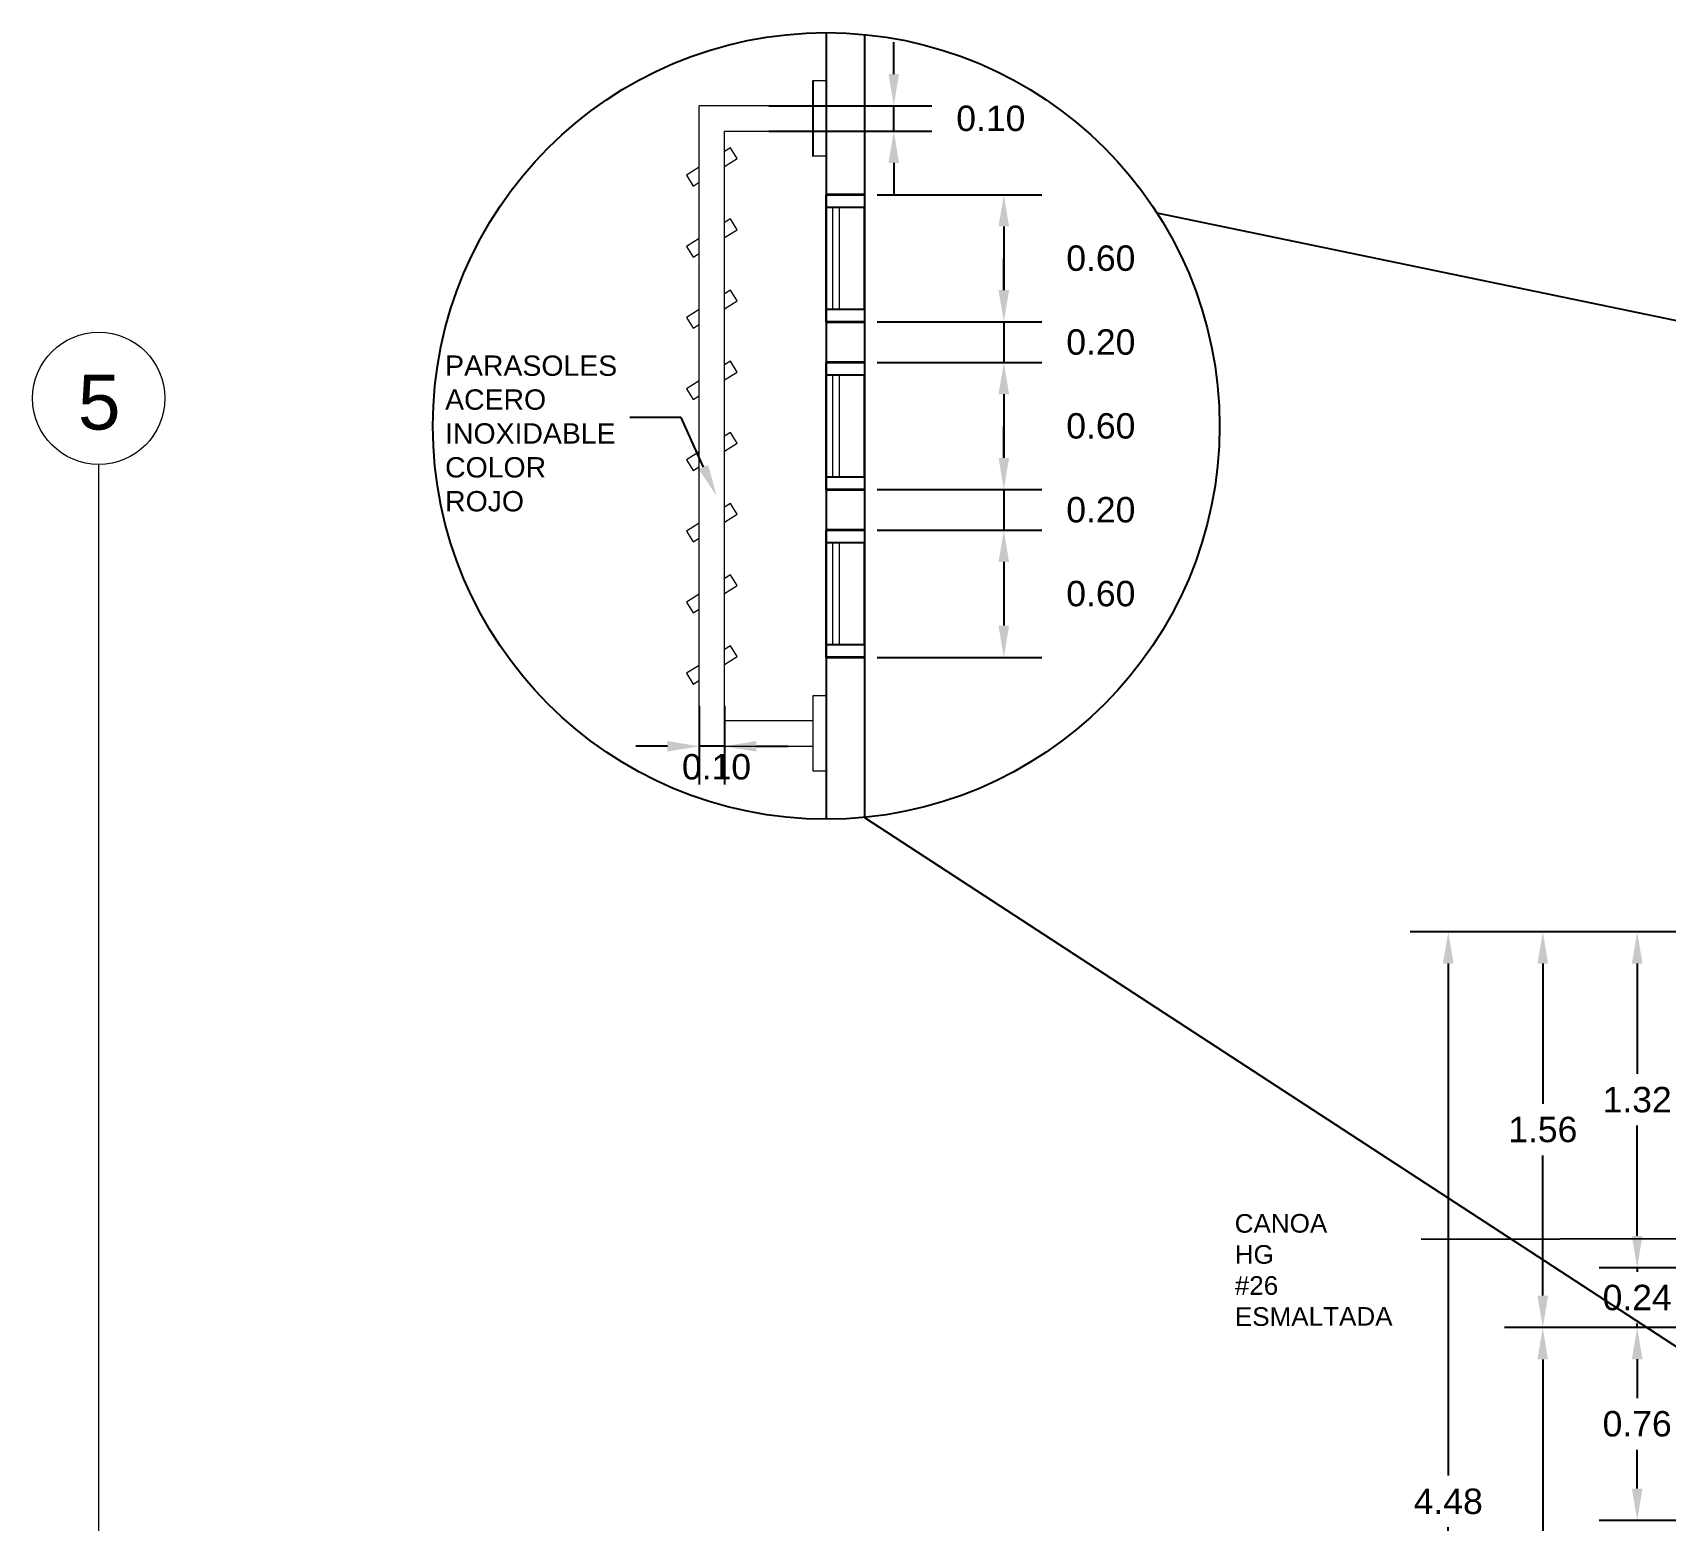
# Model space of a CAD drawing. Header units: inches. Extents: x -6 to 158, y 10 to 161.
# Drawn here: x 125.48 to 131.9, y 19.28 to 25.14 of the extents above; entities that cross this region are included whole.
import ezdxf
from ezdxf import colors
from ezdxf.entities.mleader import LeaderData, LeaderLine
from ezdxf.math import Vec2, Vec3

# ---------------------------------------------------------------- set-up
doc = ezdxf.new("R2010")
doc.units = ezdxf.units.IN
doc.header["$MEASUREMENT"] = 0
doc.linetypes.add('Grid Line', pattern=[22.225, 12.7, -3.175, 3.175, -3.175])
for name, color, linetype in [('2', 2, 'Continuous'), ('2 Ejes 2', 2, 'Continuous'), ('6', 6, 'Continuous'), ('Dim', 2, 'Continuous'), ('TEXTO', 2, 'Continuous')]:
    doc.layers.add(name, color=color, linetype=linetype)
for name, color, linetype, lineweight in [('A-COLS', 3, 'Continuous', 9), ('S-GRID', 1, 'Continuous', 9), ('S-GRID-IDEN', 1, 'Continuous', 9)]:
    doc.layers.add(name, color=color, linetype=linetype, lineweight=lineweight)
doc.styles.add('Arial_1', font='arial.ttf', dxfattribs={"height": 450})
doc.styles.add('style1', font='micross.ttf')
doc.dimstyles.new('1-50', dxfattribs={"dimscale": 0.05, "dimtxt": 2, "dimasz": 2.5, "dimexe": 3, "dimexo": 1, "dimgap": 1, "dimtad": 0, "dimtih": 1, "dimtoh": 1, "dimzin": 1, "dimdsep": 46, "dimtxsty": 'style1', "dimcen": 2.5, "dimclrd": 124, "dimclre": 124, "dimclrt": 1, "dimadec": 0, "dimazin": 0, "dimtfac": 1, "dimtmove": 2, "dimatfit": 3, "dimfxl": 1, "dimtolj": 1, "dimtzin": 0, "dimlwd": -1, "dimlwe": -1, "dimarcsym": 0})

# ---------------------------------------------------------------- blocks, each defined once
blk = doc.blocks.new('*D554')
at = {"layer": 'Defpoints', "color": 0, "transparency": 16777216}
for p in [(131.7903, 20.0414), (132.162, 20.0414), (132.162, 19.2822)]:
    blk.add_point(p, dxfattribs=at)
at = {"layer": 'Dim', "color": 124, "transparency": 16777216}
for p, q in [((132.112, 20.0414), (131.6403, 20.0414)), ((131.7903, 19.9164), (131.7903, 19.7635)), ((131.7903, 19.4072), (131.7903, 19.5601)), ((132.112, 19.2822), (131.6403, 19.2822))]:
    blk.add_line(p, q, dxfattribs=at)
for points in [[(131.7695, 19.9164), (131.8112, 19.9164), (131.7903, 20.0414)], [(131.7695, 19.4072), (131.8112, 19.4072), (131.7903, 19.2822)]]:
    blk.add_solid(points, dxfattribs=at)
at = {"layer": 'Dim', "color": 1, "transparency": 16777216, "insert": (131.7903, 19.6618), "char_height": 0.1, "attachment_point": 5, "style": 'style1'}
blk.add_mtext('\\A1;0.76', dxfattribs=at)
blk = doc.blocks.new('*D555')
at = {"layer": 'Defpoints', "color": 0, "transparency": 16777216}
for p in [(131.7903, 20.2764), (132.162, 20.2764), (132.162, 20.0407)]:
    blk.add_point(p, dxfattribs=at)
at = {"layer": 'Dim', "color": 124, "transparency": 16777216}
for p, q in [((131.7903, 20.4014), (131.7903, 20.5264)), ((132.112, 20.2764), (131.6403, 20.2764)), ((131.7903, 20.2764), (131.7903, 20.2603)), ((131.7903, 20.0407), (131.7903, 20.0568)), ((132.112, 20.0407), (131.6403, 20.0407)), ((131.7903, 19.9157), (131.7903, 19.7907))]:
    blk.add_line(p, q, dxfattribs=at)
for points in [[(131.7695, 20.4014), (131.8112, 20.4014), (131.7903, 20.2764)], [(131.7695, 19.9157), (131.8112, 19.9157), (131.7903, 20.0407)]]:
    blk.add_solid(points, dxfattribs=at)
at = {"layer": 'Dim', "color": 1, "transparency": 16777216, "insert": (131.7903, 20.1586), "char_height": 0.1, "attachment_point": 5, "style": 'style1'}
blk.add_mtext('\\A1;0.24', dxfattribs=at)
blk = doc.blocks.new('*D556')
at = {"layer": 'Defpoints', "color": 0, "transparency": 16777216}
for p in [(131.7903, 21.5981), (132.162, 21.5981), (132.162, 20.2764)]:
    blk.add_point(p, dxfattribs=at)
at = {"layer": 'Dim', "color": 124, "transparency": 16777216}
for p, q in [((132.112, 21.5981), (131.6403, 21.5981)), ((131.7903, 21.4731), (131.7903, 21.0389)), ((131.7903, 20.4014), (131.7903, 20.8355)), ((132.112, 20.2764), (131.6403, 20.2764))]:
    blk.add_line(p, q, dxfattribs=at)
for points in [[(131.7695, 21.4731), (131.8112, 21.4731), (131.7903, 21.5981)], [(131.7695, 20.4014), (131.8112, 20.4014), (131.7903, 20.2764)]]:
    blk.add_solid(points, dxfattribs=at)
at = {"layer": 'Dim', "color": 1, "transparency": 16777216, "insert": (131.7903, 20.9372), "char_height": 0.1, "attachment_point": 5, "style": 'style1'}
blk.add_mtext('\\A1;1.32', dxfattribs=at)
blk = doc.blocks.new('*D423')
at = {"layer": 'Defpoints', "color": 0, "transparency": 16777216}
for p in [(131.4187, 20.0407), (132.162, 20.0407), (132.162, 17.1149)]:
    blk.add_point(p, dxfattribs=at)
at = {"layer": 'Dim', "color": 124, "transparency": 16777216}
for p, q in [((132.112, 20.0407), (131.2687, 20.0407)), ((131.4187, 19.9157), (131.4187, 18.6795)), ((131.4187, 17.2399), (131.4187, 18.4761)), ((132.112, 17.1149), (131.2687, 17.1149))]:
    blk.add_line(p, q, dxfattribs=at)
for points in [[(131.3978, 19.9157), (131.4395, 19.9157), (131.4187, 20.0407)], [(131.3978, 17.2399), (131.4395, 17.2399), (131.4187, 17.1149)]]:
    blk.add_solid(points, dxfattribs=at)
at = {"layer": 'Dim', "color": 1, "transparency": 16777216, "insert": (131.4187, 18.5778), "char_height": 0.1, "attachment_point": 5, "style": 'style1'}
blk.add_mtext('\\A1;2.93', dxfattribs=at)
blk = doc.blocks.new('*D424')
at = {"layer": 'Defpoints', "color": 0, "transparency": 16777216}
for p in [(131.419, 21.5981), (131.7904, 21.5981), (131.7904, 20.0414)]:
    blk.add_point(p, dxfattribs=at)
at = {"layer": 'Dim', "color": 124, "transparency": 16777216}
for p, q in [((131.7404, 21.5981), (131.269, 21.5981)), ((131.419, 21.4731), (131.419, 20.9214)), ((131.419, 20.1664), (131.419, 20.718)), ((131.7404, 20.0414), (131.269, 20.0414))]:
    blk.add_line(p, q, dxfattribs=at)
for points in [[(131.3981, 21.4731), (131.4398, 21.4731), (131.419, 21.5981)], [(131.3981, 20.1664), (131.4398, 20.1664), (131.419, 20.0414)]]:
    blk.add_solid(points, dxfattribs=at)
at = {"layer": 'Dim', "color": 1, "transparency": 16777216, "insert": (131.419, 20.8197), "char_height": 0.1, "attachment_point": 5, "style": 'style1'}
blk.add_mtext('\\A1;1.56', dxfattribs=at)
blk = doc.blocks.new('*D557')
at = {"layer": 'Defpoints', "color": 0, "transparency": 16777216}
for p in [(131.047, 21.5981), (131.419, 21.5981), (131.4187, 17.1149)]:
    blk.add_point(p, dxfattribs=at)
at = {"layer": 'Dim', "color": 124, "transparency": 16777216}
for p, q in [((131.369, 21.5981), (130.897, 21.5981)), ((131.047, 21.4731), (131.047, 19.4582)), ((131.047, 17.2399), (131.047, 19.2548)), ((131.3687, 17.1149), (130.897, 17.1149))]:
    blk.add_line(p, q, dxfattribs=at)
for points in [[(131.0262, 21.4731), (131.0679, 21.4731), (131.047, 21.5981)], [(131.0262, 17.2399), (131.0679, 17.2399), (131.047, 17.1149)]]:
    blk.add_solid(points, dxfattribs=at)
at = {"layer": 'Dim', "color": 1, "transparency": 16777216, "insert": (131.047, 19.3565), "char_height": 0.1, "attachment_point": 5, "style": 'style1'}
blk.add_mtext('\\A1;4.48', dxfattribs=at)
blk = doc.blocks.new('Grid - M_Grid Head - Circle-10837-Section 2')
at = {"layer": 'S-GRID-IDEN'}
blk.add_circle((-13843.7, 10530.4), 325, dxfattribs=at)
blk = doc.blocks.new('*D453')
at = {"layer": 'Defpoints', "color": 0, "transparency": 16777216}
for p in [(128.7497, 24.4988), (128.7497, 23.9982), (129.2982, 23.9982)]:
    blk.add_point(p, dxfattribs=at)
at = {"layer": 'Dim', "color": 124, "transparency": 16777216}
for p, q in [((128.7997, 24.4988), (129.4482, 24.4988)), ((129.2982, 24.3738), (129.2982, 24.1232)), ((128.7997, 23.9982), (129.4482, 23.9982))]:
    blk.add_line(p, q, dxfattribs=at)
for points in [[(129.2774, 24.3738), (129.319, 24.3738), (129.2982, 24.4988)], [(129.2774, 24.1232), (129.319, 24.1232), (129.2982, 23.9982)]]:
    blk.add_solid(points, dxfattribs=at)
at = {"layer": 'Dim', "color": 1, "transparency": 16777216, "insert": (129.68, 24.2485), "char_height": 0.1, "attachment_point": 5, "style": 'style1'}
blk.add_mtext('\\A1;0.60', dxfattribs=at)
blk = doc.blocks.new('*D454')
at = {"layer": 'Defpoints', "color": 0, "transparency": 16777216}
for p in [(128.7497, 23.9982), (128.7497, 23.8388), (129.2982, 23.8388)]:
    blk.add_point(p, dxfattribs=at)
at = {"layer": 'Dim', "color": 124, "transparency": 16777216}
for p, q in [((129.2982, 24.1232), (129.2982, 24.2482)), ((128.7997, 23.9982), (129.4482, 23.9982)), ((129.2982, 23.9982), (129.2982, 23.8388)), ((128.7997, 23.8388), (129.4482, 23.8388)), ((129.2982, 23.7138), (129.2982, 23.5888))]:
    blk.add_line(p, q, dxfattribs=at)
for points in [[(129.2774, 24.1232), (129.319, 24.1232), (129.2982, 23.9982)], [(129.2774, 23.7138), (129.319, 23.7138), (129.2982, 23.8388)]]:
    blk.add_solid(points, dxfattribs=at)
at = {"layer": 'Dim', "color": 1, "transparency": 16777216, "insert": (129.68, 23.9185), "char_height": 0.1, "attachment_point": 5, "style": 'style1'}
blk.add_mtext('\\A1;0.20', dxfattribs=at)
blk = doc.blocks.new('*D455')
at = {"layer": 'Defpoints', "color": 0, "transparency": 16777216}
for p in [(128.7497, 23.8388), (128.7497, 23.3382), (129.2982, 23.3382)]:
    blk.add_point(p, dxfattribs=at)
at = {"layer": 'Dim', "color": 124, "transparency": 16777216}
for p, q in [((128.7997, 23.8388), (129.4482, 23.8388)), ((129.2982, 23.7138), (129.2982, 23.4632)), ((128.7997, 23.3382), (129.4482, 23.3382))]:
    blk.add_line(p, q, dxfattribs=at)
for points in [[(129.2774, 23.7138), (129.319, 23.7138), (129.2982, 23.8388)], [(129.2774, 23.4632), (129.319, 23.4632), (129.2982, 23.3382)]]:
    blk.add_solid(points, dxfattribs=at)
at = {"layer": 'Dim', "color": 1, "transparency": 16777216, "insert": (129.68, 23.5885), "char_height": 0.1, "attachment_point": 5, "style": 'style1'}
blk.add_mtext('\\A1;0.60', dxfattribs=at)
blk = doc.blocks.new('*D456')
at = {"layer": 'Defpoints', "color": 0, "transparency": 16777216}
for p in [(128.7497, 23.3382), (128.7497, 23.1788), (129.2982, 23.1788)]:
    blk.add_point(p, dxfattribs=at)
at = {"layer": 'Dim', "color": 124, "transparency": 16777216}
for p, q in [((129.2982, 23.4632), (129.2982, 23.5882)), ((128.7997, 23.3382), (129.4482, 23.3382)), ((129.2982, 23.3382), (129.2982, 23.1788)), ((128.7997, 23.1788), (129.4482, 23.1788)), ((129.2982, 23.0538), (129.2982, 22.9288))]:
    blk.add_line(p, q, dxfattribs=at)
for points in [[(129.2774, 23.4632), (129.319, 23.4632), (129.2982, 23.3382)], [(129.2774, 23.0538), (129.319, 23.0538), (129.2982, 23.1788)]]:
    blk.add_solid(points, dxfattribs=at)
at = {"layer": 'Dim', "color": 1, "transparency": 16777216, "insert": (129.68, 23.2585), "char_height": 0.1, "attachment_point": 5, "style": 'style1'}
blk.add_mtext('\\A1;0.20', dxfattribs=at)
blk = doc.blocks.new('*D457')
at = {"layer": 'Defpoints', "color": 0, "transparency": 16777216}
for p in [(128.7497, 23.1788), (128.7497, 22.6782), (129.2982, 22.6782)]:
    blk.add_point(p, dxfattribs=at)
at = {"layer": 'Dim', "color": 124, "transparency": 16777216}
for p, q in [((128.7997, 23.1788), (129.4482, 23.1788)), ((129.2982, 23.0538), (129.2982, 22.8032)), ((128.7997, 22.6782), (129.4482, 22.6782))]:
    blk.add_line(p, q, dxfattribs=at)
for points in [[(129.2774, 23.0538), (129.319, 23.0538), (129.2982, 23.1788)], [(129.2774, 22.8032), (129.319, 22.8032), (129.2982, 22.6782)]]:
    blk.add_solid(points, dxfattribs=at)
at = {"layer": 'Dim', "color": 1, "transparency": 16777216, "insert": (129.68, 22.9285), "char_height": 0.1, "attachment_point": 5, "style": 'style1'}
blk.add_mtext('\\A1;0.60', dxfattribs=at)
blk = doc.blocks.new('*D580')
at = {"layer": 'Defpoints', "color": 0, "transparency": 16777216}
for p in [(128.3237, 24.8488), (128.8653, 24.8488), (128.3237, 24.7488)]:
    blk.add_point(p, dxfattribs=at)
at = {"layer": 'Dim', "color": 124, "transparency": 16777216}
for p, q in [((128.8653, 24.9738), (128.8653, 25.0988)), ((128.3737, 24.8488), (129.0153, 24.8488)), ((128.8653, 24.7488), (128.8653, 24.8488)), ((128.3737, 24.7488), (129.0153, 24.7488)), ((128.8653, 24.6238), (128.8653, 24.4988))]:
    blk.add_line(p, q, dxfattribs=at)
for points in [[(128.8445, 24.9738), (128.8861, 24.9738), (128.8653, 24.8488)], [(128.8445, 24.6238), (128.8861, 24.6238), (128.8653, 24.7488)]]:
    blk.add_solid(points, dxfattribs=at)
at = {"layer": 'Dim', "color": 1, "transparency": 16777216, "insert": (129.2471, 24.7988), "char_height": 0.1, "attachment_point": 5, "style": 'style1'}
blk.add_mtext('\\A1;0.10', dxfattribs=at)
blk = doc.blocks.new('*D581')
at = {"layer": 'Defpoints', "color": 0, "transparency": 16777216}
for p in [(128.0997, 22.5371), (128.1997, 22.5371), (128.0997, 22.3282)]:
    blk.add_point(p, dxfattribs=at)
at = {"layer": 'Dim', "color": 124, "transparency": 16777216}
for p, q in [((128.0997, 22.4871), (128.0997, 22.1782)), ((128.1997, 22.4871), (128.1997, 22.1782)), ((127.9747, 22.3282), (127.8497, 22.3282)), ((128.1997, 22.3282), (128.0997, 22.3282)), ((128.3247, 22.3282), (128.4497, 22.3282))]:
    blk.add_line(p, q, dxfattribs=at)
for points in [[(127.9747, 22.3491), (127.9747, 22.3074), (128.0997, 22.3282)], [(128.3247, 22.3491), (128.3247, 22.3074), (128.1997, 22.3282)]]:
    blk.add_solid(points, dxfattribs=at)
at = {"layer": 'Dim', "color": 1, "transparency": 16777216, "insert": (128.1677, 22.247), "char_height": 0.1, "attachment_point": 5, "style": 'style1'}
blk.add_mtext('\\A1;0.10', dxfattribs=at)

msp = doc.modelspace()

# ---------------------------------------------------------------- linework, layer by layer
at = {"layer": '2', "lineweight": 25}
for p, q in [((128.5997, 25.1365), (128.5997, 22.0411)), ((128.7497, 25.1293), (128.7497, 22.0484)), ((128.5997, 24.4488), (128.5997, 24.4988)), ((128.5997, 24.4988), (128.7497, 24.4988)), ((128.7497, 24.4988), (128.7497, 24.4488)), ((128.7497, 24.4488), (128.5997, 24.4488)), ((128.5997, 23.9988), (128.5997, 24.0488)), ((128.5997, 24.0488), (128.7497, 24.0488)), ((128.7497, 24.0488), (128.7497, 23.9988)), ((128.7497, 23.9988), (128.5997, 23.9988)), ((128.5997, 23.7888), (128.5997, 23.8388)), ((128.5997, 23.8388), (128.7497, 23.8388)), ((128.7497, 23.8388), (128.7497, 23.7888)), ((128.7497, 23.7888), (128.5997, 23.7888)), ((128.5997, 23.3388), (128.5997, 23.3888)), ((128.5997, 23.3888), (128.7497, 23.3888)), ((128.7497, 23.3888), (128.7497, 23.3388)), ((128.7497, 23.3388), (128.5997, 23.3388)), ((128.5997, 23.1288), (128.5997, 23.1788)), ((128.5997, 23.1788), (128.7497, 23.1788)), ((128.7497, 23.1288), (128.5997, 23.1288)), ((128.7497, 23.1788), (128.7497, 23.1288)), ((128.5997, 22.6788), (128.5997, 22.7288)), ((128.5997, 22.7288), (128.7497, 22.7288)), ((128.7497, 22.6788), (128.5997, 22.6788)), ((128.7497, 22.7288), (128.7497, 22.6788))]:
    msp.add_line(p, q, dxfattribs=at)
at = {"layer": '2', "lineweight": 35}
for p, q in [((128.7497, 24.4988), (128.5997, 24.4988)), ((128.5997, 23.9988), (128.7497, 23.9988)), ((128.7497, 23.8388), (128.5997, 23.8388)), ((128.5997, 23.3388), (128.7497, 23.3388)), ((128.7497, 23.1788), (128.5997, 23.1788)), ((128.5997, 22.6788), (128.7497, 22.6788))]:
    msp.add_line(p, q, dxfattribs=at)
at = {"layer": '2'}
for p, q in [((128.5997, 24.4988), (128.5997, 23.9988)), ((128.5997, 24.0488), (128.5997, 24.4488)), ((128.7497, 24.0488), (128.7497, 24.4488)), ((128.5997, 23.8388), (128.5997, 23.3388)), ((128.5997, 23.3888), (128.5997, 23.7888)), ((128.7497, 23.3888), (128.7497, 23.7888)), ((128.5997, 23.1788), (128.5997, 22.6788)), ((128.5997, 22.7288), (128.5997, 23.1288)), ((128.7497, 22.7288), (128.7497, 23.1288))]:
    msp.add_line(p, q, dxfattribs=at)
at = {"layer": '2', "lineweight": 18}
for p, q in [((128.6252, 24.0488), (128.6252, 24.4488)), ((128.6252, 24.4488), (128.6502, 24.4488)), ((128.6502, 24.4488), (128.6502, 24.0488)), ((128.6502, 24.0488), (128.6252, 24.0488)), ((128.6252, 23.3888), (128.6252, 23.7888)), ((128.6252, 23.7888), (128.6502, 23.7888)), ((128.6502, 23.7888), (128.6502, 23.3888)), ((128.6502, 23.3888), (128.6252, 23.3888)), ((128.6252, 22.7288), (128.6252, 23.1288)), ((128.6252, 23.1288), (128.6502, 23.1288)), ((128.6502, 23.1288), (128.6502, 22.7288)), ((128.6502, 22.7288), (128.6252, 22.7288))]:
    msp.add_line(p, q, dxfattribs=at)
at = {"layer": '6', "color": 1}
msp.add_line((128.5477, 24.6488), (128.5477, 24.9488), dxfattribs=at)
at = {"layer": '6', "color": 10}
for p, q in [((129.9008, 24.427), (139.9871, 22.337)), ((128.7497, 22.0484), (137.7462, 16.183))]:
    msp.add_line(p, q, dxfattribs=at)
msp.add_circle((128.5997, 23.5888), 1.5477, dxfattribs=at)
at = {"layer": 'A-COLS'}
for p, q in [((128.5477, 24.8488), (128.0997, 24.8488)), ((128.0997, 22.3282), (128.0997, 24.8488)), ((128.1997, 24.7488), (128.5477, 24.7488)), ((128.1997, 22.4282), (128.1997, 24.7488)), ((128.2232, 24.6835), (128.1997, 24.6689)), ((128.2497, 24.6411), (128.2232, 24.6835)), ((128.0997, 24.6066), (128.0497, 24.5754)), ((128.1997, 24.61), (128.2497, 24.6411)), ((128.0497, 24.5754), (128.0761, 24.533)), ((128.0761, 24.533), (128.0997, 24.5477)), ((128.2232, 24.4035), (128.1997, 24.3889)), ((128.1997, 24.33), (128.2497, 24.3611)), ((128.2497, 24.3611), (128.2232, 24.4035)), ((128.0997, 24.3266), (128.0497, 24.2954)), ((128.0497, 24.2954), (128.0761, 24.253)), ((128.0761, 24.253), (128.0997, 24.2677)), ((128.2232, 24.1235), (128.1997, 24.1089)), ((128.2497, 24.0811), (128.2232, 24.1235)), ((128.0997, 24.0466), (128.0497, 24.0154)), ((128.1997, 24.05), (128.2497, 24.0811)), ((128.0497, 24.0154), (128.0761, 23.973)), ((128.0761, 23.973), (128.0997, 23.9877)), ((128.2232, 23.8435), (128.1997, 23.8289)), ((128.2497, 23.8011), (128.2232, 23.8435)), ((128.1997, 23.77), (128.2497, 23.8011)), ((128.0997, 23.7666), (128.0497, 23.7354)), ((128.0497, 23.7354), (128.0761, 23.693)), ((128.0761, 23.693), (128.0997, 23.7077)), ((128.2232, 23.5635), (128.1997, 23.5489)), ((128.1997, 23.49), (128.2497, 23.5211)), ((128.2497, 23.5211), (128.2232, 23.5635)), ((128.0997, 23.4866), (128.0497, 23.4554)), ((128.0497, 23.4554), (128.0761, 23.413)), ((128.0761, 23.413), (128.0997, 23.4277)), ((128.2232, 23.2835), (128.1997, 23.2689)), ((128.2497, 23.2411), (128.2232, 23.2835)), ((128.0997, 23.2066), (128.0497, 23.1754)), ((128.1997, 23.21), (128.2497, 23.2411)), ((128.0497, 23.1754), (128.0761, 23.133)), ((128.0761, 23.133), (128.0997, 23.1477)), ((128.2232, 23.0035), (128.1997, 22.9889)), ((128.2497, 22.9611), (128.2232, 23.0035)), ((128.1997, 22.93), (128.2497, 22.9611)), ((128.0997, 22.9266), (128.0497, 22.8954)), ((128.0497, 22.8954), (128.0761, 22.853)), ((128.0761, 22.853), (128.0997, 22.8677)), ((128.2232, 22.7235), (128.1997, 22.7089)), ((128.1997, 22.65), (128.2497, 22.6811)), ((128.2497, 22.6811), (128.2232, 22.7235)), ((128.0997, 22.6466), (128.0497, 22.6154)), ((128.0497, 22.6154), (128.0761, 22.573)), ((128.0761, 22.573), (128.0997, 22.5877)), ((128.5477, 22.4282), (128.1997, 22.4282)), ((128.0997, 22.3282), (128.5477, 22.3282))]:
    msp.add_line(p, q, dxfattribs=at)
for points in [[(128.5477, 24.9488), (128.5997, 24.9488), (128.5997, 24.6504), (128.5477, 24.6504)], [(128.5477, 22.5282), (128.5997, 22.5282), (128.5997, 22.2298), (128.5477, 22.2298)]]:
    msp.add_lwpolyline(points, close=True, dxfattribs=at)
at = {"layer": 'S-GRID', "linetype": 'Grid Line'}
msp.add_line((125.737, 13.0822), (125.737, 23.4377), dxfattribs=at)

# ---------------------------------------------------------------- block references
at = {"layer": 'S-GRID-IDEN', "xscale": 0.0008000000000000003, "yscale": 0.0008000000000000003, "zscale": 0.0008000000000000003}
msp.add_blockref('Grid - M_Grid Head - Circle-10837-Section 2', (136.8119, 15.2733), dxfattribs=at)

# ---------------------------------------------------------------- texts
at = {"layer": '2 Ejes 2', "insert": (125.6549, 23.7907), "char_height": 0.216, "width": 0.203949, "attachment_point": 1, "style": 'Arial_1'}
msp.add_mtext('5', dxfattribs=at)

# ---------------------------------------------------------------- dimensions: what is measured, and where the dimension line sits
at = {"layer": 'Dim'}
dim = msp.add_aligned_dim(p1=(128.3237, 24.7488), p2=(128.3237, 24.8488), distance=-0.5416, dimstyle='1-50', override={"dimfxl": 1.25}, dxfattribs=at)
dim.commit()
dim.dimension.update_dxf_attribs({"geometry": '*D580', "text_midpoint": (129.2471, 24.7988)})
for base, p1, p2, text, picture, middle in [((129.2982, 23.9982), (128.7497, 24.4988), (128.7497, 23.9982), '0.60', '*D453', (129.68, 24.2485)), ((129.2982, 23.8388), (128.7497, 23.9982), (128.7497, 23.8388), '0.20', '*D454', (129.68, 23.9185)), ((129.2982, 23.3382), (128.7497, 23.8388), (128.7497, 23.3382), '0.60', '*D455', (129.68, 23.5885)), ((129.2982, 23.1788), (128.7497, 23.3382), (128.7497, 23.1788), '0.20', '*D456', (129.68, 23.2585)), ((129.2982, 22.6782), (128.7497, 23.1788), (128.7497, 22.6782), '0.60', '*D457', (129.68, 22.9285))]:
    dim = msp.add_linear_dim(base=base, p1=p1, p2=p2, angle=90, text=text, dimstyle='1-50', override={"dimfxl": 1.25}, dxfattribs=at)
    dim.commit()
    dim.dimension.update_dxf_attribs({"geometry": picture, "text_midpoint": middle})
dim = msp.add_linear_dim(base=(128.0997, 22.3282), p1=(128.1997, 22.5371), p2=(128.0997, 22.5371), angle=180, dimstyle='1-50', override={"dimfxl": 1.25}, dxfattribs=at)
dim.commit()
dim.dimension.update_dxf_attribs({"geometry": '*D581', "text_midpoint": (128.1677, 22.247), "dimtype": 161})
for base, p1, p2, picture, middle in [((131.047, 21.5981), (131.4187, 17.1149), (131.419, 21.5981), '*D557', (131.047, 19.3565)), ((131.419, 21.5981), (131.7904, 20.0414), (131.7904, 21.5981), '*D424', (131.419, 20.8197)), ((131.7903, 21.5981), (132.162, 20.2764), (132.162, 21.5981), '*D556', (131.7903, 20.9372)), ((131.7903, 20.2764), (132.162, 20.0407), (132.162, 20.2764), '*D555', (131.7903, 20.1586)), ((131.4187, 20.0407), (132.162, 17.1149), (132.162, 20.0407), '*D423', (131.4187, 18.5778)), ((131.7903, 20.0414), (132.162, 19.2822), (132.162, 20.0414), '*D554', (131.7903, 19.6618))]:
    dim = msp.add_linear_dim(base=base, p1=p1, p2=p2, angle=90, dimstyle='1-50', override={"dimfxl": 1.25}, dxfattribs=at)
    dim.commit()
    dim.dimension.update_dxf_attribs({"geometry": picture, "text_midpoint": middle})

# ---------------------------------------------------------------- leaders
at = {"layer": 'TEXTO'}
ml = msp.add_multileader_mtext('Standard', dxfattribs=at)
ml.set_content('{\\C3;PARASOLES ACERO INOXIDABLE COLOR ROJO}', color=256, style='style1')
ml.set_leader_properties(color=1, linetype='ByLayer', lineweight=-1)
ml.build(insert=Vec2(0, 0))
ml.multileader.update_dxf_attribs({"text_right_attachment_type": 2, "dogleg_length": 5, "arrow_head_size": 0.125, "scale": 0.05})
ctx = ml.context
ctx.base_point, ctx.scale, ctx.char_height, ctx.arrow_head_size, ctx.landing_gap_size, ctx.plane_origin = Vec3(127.0999, 23.8254), 0.05, 0.08, 0.125, 0, Vec3(128.7623, 23.2842)
ctx.right_attachment = 2
notes = []
notes.append((ctx, [(0, (1, 1, 0), (128.0281, 23.6227), (-1, 0), 0.201, [(0, [(128.1682, 23.3127)], 0, [])])]))
ctx.mtext.insert, ctx.mtext.rotation, ctx.mtext.width, ctx.mtext.flow_direction = Vec3(127.0999, 23.8661), 6.283185, 0.91963, 5
ml = msp.add_multileader_mtext('Standard', dxfattribs=at)
ml.set_content('{\\H0.91667x;\\C3;CANOA HG #26 ESMALTADA}', color=256, style='style1')
ml.set_leader_properties(color=1, linetype='ByLayer', lineweight=-1)
ml.build(insert=Vec2(0, 0))
ml.multileader.update_dxf_attribs({"text_right_attachment_type": 2, "dogleg_length": 4.0199, "arrow_head_size": 0.125, "scale": 0.05})
ctx = ml.context
ctx.base_point, ctx.scale, ctx.char_height, ctx.arrow_head_size, ctx.landing_gap_size, ctx.plane_origin, ctx.plane_x_axis, ctx.plane_y_axis = Vec3(130.2067, 20.4467), 0.05, 0.08, 0.125, 0, Vec3(133.0024, 20.1806), Vec3(0.999998, 0.001982), Vec3(-0.001982, 0.999998)
ctx.right_attachment = 2
notes.append((ctx, [(0, (1, 1, 0), (132.0361, 20.3901), (-0.999998, -0.001982), 1.0951, [(0, [(132.3133, 20.1068)], 0, [])])]))
ctx.mtext.insert, ctx.mtext.text_direction, ctx.mtext.rotation, ctx.mtext.width, ctx.mtext.flow_direction = Vec3(130.2066, 20.4873), Vec3(0.999998, 0.001982), 0.001982, 1.350245, 5
for ctx, leaders in notes:
    for number, flags, end, landing, length, lines in leaders:
        leader = LeaderData()
        leader.index, (leader.has_last_leader_line, leader.has_dogleg_vector, leader.attachment_direction) = number, flags
        leader.last_leader_point, leader.dogleg_vector, leader.dogleg_length = Vec3(end), Vec3(landing), length
        for number, points, colour, breaks in lines:
            line = LeaderLine()
            line.index, line.vertices, line.color, line.breaks = number, Vec3.list(points), colors.encode_raw_color(colour), breaks
            leader.lines.append(line)
        ctx.leaders.append(leader)

doc.saveas('drawing.dxf')
